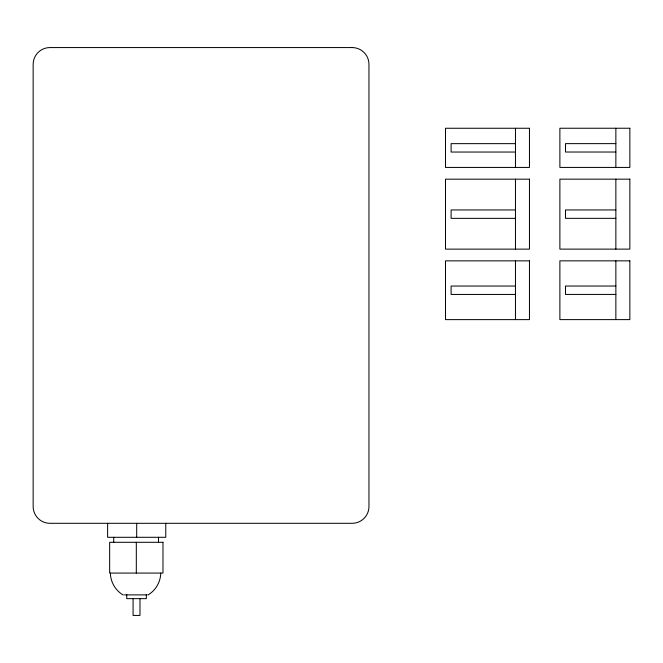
<?xml version="1.0" encoding="UTF-8"?>
<svg xmlns="http://www.w3.org/2000/svg" width="663" height="663" viewBox="0 0 663 663"><rect width="100%" height="100%" fill="white"/><g stroke="black" fill="none" stroke-linecap="round" stroke-linejoin="round"><path stroke-width="0.99" d="M160.744 573.072C160.595 581.948 155.755 590.327 148.147 594.885L147.716 594.885M515.466 143.647L451.105 143.647L451.105 152.042L515.466 152.042M615.861 143.631L565.489 143.631L565.489 152.026L615.861 152.026M515.466 209.956L451.105 209.956L451.105 218.351L515.466 218.351M615.861 209.947L565.489 209.947L565.489 218.342L615.861 218.342M515.466 286.043L451.105 286.043L451.105 294.438L515.466 294.438M615.861 286.035L565.489 286.035L565.489 294.43L615.861 294.43M123.393 594.885L122.962 594.885C115.354 590.327 110.522 581.948 110.373 573.072M124.495 594.885L146.614 594.885M615.861 128.241L615.861 167.424M615.861 179.159L615.861 249.122M615.861 260.849L615.861 319.616M515.466 128.257L515.466 167.432M515.466 179.176L515.466 249.131M515.466 260.857L515.466 319.624M165.775 523.306L165.775 537.295L107.613 537.295L107.613 523.306M158.507 537.295L158.507 542.293M146.332 594.512L146.332 598.639L126.741 598.639L126.741 594.512M139.984 598.308L139.984 615.43L133.081 615.43L133.081 598.308M136.694 523.306L136.694 537.295M136.313 542.293L136.313 573.072M113.738 537.295L113.738 542.293M352.169 47.57L49.94 47.57A16.79 16.79 0 0 0 33.15 64.361L33.15 506.515A16.79 16.79 0 0 0 49.94 523.306L352.169 523.306A16.79 16.79 0 0 0 368.959 506.515L368.959 64.361A16.79 16.79 0 0 0 352.169 47.57M529.455 128.257L445.503 128.257L445.503 167.432L529.455 167.432L529.455 128.257M629.85 128.241L559.887 128.241L559.887 167.424L629.85 167.424L629.85 128.241M529.455 179.176L445.503 179.176L445.503 249.131L529.455 249.131L529.455 179.176M629.85 179.159L559.887 179.159L559.887 249.122L629.85 249.122L629.85 179.159M529.455 260.857L445.503 260.857L445.503 319.624L529.455 319.624L529.455 260.857M629.85 260.849L559.887 260.849L559.887 319.616L629.85 319.616L629.85 260.849M162.974 542.293L109.652 542.293L109.652 573.072L162.974 573.072L162.974 542.293"/></g></svg>
